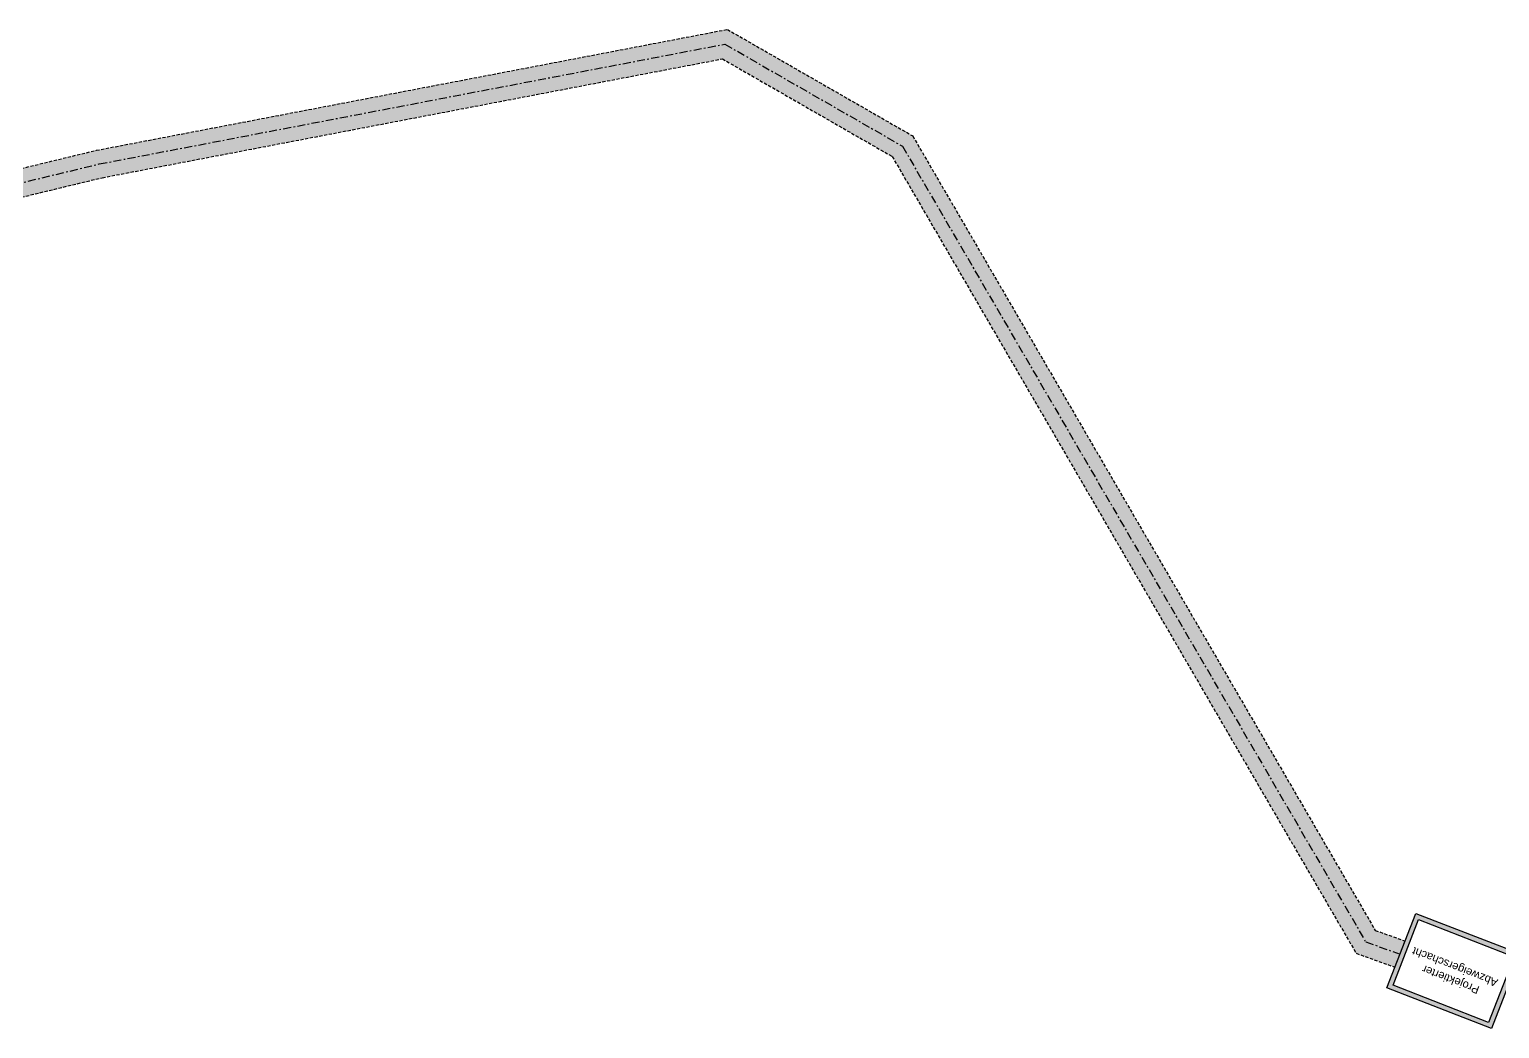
# Model space of a CAD drawing. Header units: metres. Extents: x 2684977 to 2686015, y 1244284 to 1245504.
# Drawn here: x 2685758.8 to 2685850.6, y 1245241.8 to 1245304.2 of the extents above; entities that cross this region are included whole.
import ezdxf
from ezdxf.enums import TextEntityAlignment as Align

# ---------------------------------------------------------------- set-up
doc = ezdxf.new("R2010")
doc.units = ezdxf.units.M
doc.header["$MEASUREMENT"] = 0
doc.linetypes.add('STRICHL_ENG', pattern=[0.3, 0.2, -0.1])
doc.linetypes.add('STRICHPKT_MITTEL', pattern=[0.8, 0.5, -0.15, 0, -0.15])
for name, color, linetype, lineweight, transparency in [('2-Verteilnetz Block', 7, 'Continuous', 0, 0.5), ('2-Verteilnetz Graben aussen', 251, 'STRICHL_ENG', 30, 0.5), ('2-Verteilnetz Graben Schacht Text', 251, 'Continuous', 13, 0.5), ('2-Verteilnetz Rohr Achse', 251, 'STRICHPKT_MITTEL', 30, 0.5), ('2-Verteilnetz Schacht', 251, 'Continuous', 30, 0.5)]:
    doc.layers.add(name, color=color, linetype=linetype, lineweight=lineweight, transparency=transparency)
doc.layers.add('2-Verteilnetz Graben Schraffur Solid', color=7, linetype='Continuous', lineweight=0, true_color=0xe0e0e0, transparency=0.5)
doc.layers.add('2-Verteilnetz Schacht_Schraffur Solid', color=7, linetype='Continuous', lineweight=0, true_color=0xe0e0e0, transparency=0.5)
doc.styles.add('Style-Arial', font='arial.ttf')

# ---------------------------------------------------------------- blocks, each defined once
blk = doc.blocks.new('ColumnText_6')
at = {"layer": '2-Verteilnetz Graben Schacht Text', "style": 'Style-Arial'}
for s, p in [('Abzweigerschacht', (2685850.383, 1245244.39)), ('Projektierter', (2685849.226, 1245243.946))]:
    blk.add_text(s, height=0.5, rotation=158.76027, dxfattribs=at).set_placement(p, align=Align.TOP_LEFT)
blk = doc.blocks.new('Verteilnetz proj')
at = {"layer": '2-Verteilnetz Graben Schraffur Solid'}
blk.add_hatch(color=256, dxfattribs=at).paths.add_polyline_path([(2685844.089, 1245245.639), (2685841.667, 1245246.504), (2685812.686, 1245296.269), (2685802.077, 1245302.367), (2685763.345, 1245294.948), (2685724.749, 1245285.628), (2685671.994, 1245279.602), (2685650.24, 1245255.141), (2685648.981, 1245256.358), (2685671.131, 1245281.264), (2685724.444, 1245287.354), (2685762.974, 1245296.658), (2685802.386, 1245304.208), (2685813.963, 1245297.554), (2685842.857, 1245247.937), (2685844.723, 1245247.27)])
at = {"layer": '2-Verteilnetz Schacht_Schraffur Solid'}
h = blk.add_hatch(color=256, dxfattribs=at)
h.paths.add_polyline_path([(2685850.108, 1245241.802), (2685843.583, 1245244.338), (2685845.394, 1245248.998), (2685851.919, 1245246.462)])
h.paths.add_polyline_path([(2685849.937, 1245242.19), (2685843.971, 1245244.509), (2685845.565, 1245248.61), (2685851.531, 1245246.291)], flags=16)
at = {"layer": '2-Verteilnetz Graben aussen'}
for points in [[(2685648.981, 1245256.358), (2685671.131, 1245281.264), (2685724.444, 1245287.354), (2685762.974, 1245296.658), (2685802.386, 1245304.208), (2685813.963, 1245297.554), (2685842.857, 1245247.937), (2685844.723, 1245247.27)], [(2685650.24, 1245255.141), (2685671.994, 1245279.602), (2685724.749, 1245285.628), (2685763.345, 1245294.948), (2685802.077, 1245302.367), (2685812.686, 1245296.269), (2685841.667, 1245246.504), (2685844.089, 1245245.639)]]:
    blk.add_lwpolyline(points, dxfattribs=at)
at = {"layer": '2-Verteilnetz Rohr Achse'}
blk.add_lwpolyline([(2685649.611, 1245255.749), (2685649.611, 1245255.749), (2685671.562, 1245280.433), (2685724.597, 1245286.491), (2685763.159, 1245295.803), (2685802.232, 1245303.287), (2685813.325, 1245296.911), (2685842.262, 1245247.221), (2685844.406, 1245246.455)], dxfattribs=at)
at = {"layer": '2-Verteilnetz Schacht'}
for points in [[(2685850.108, 1245241.802), (2685843.583, 1245244.338), (2685845.394, 1245248.998), (2685851.919, 1245246.462)], [(2685849.937, 1245242.19), (2685843.971, 1245244.509), (2685845.565, 1245248.61), (2685851.531, 1245246.291)]]:
    blk.add_3dface(points, dxfattribs=at)
at = {"layer": '2-Verteilnetz Graben Schacht Text'}
blk.add_blockref('ColumnText_6', (0, 0), dxfattribs=at)

msp = doc.modelspace()

# ---------------------------------------------------------------- block references
at = {"layer": '2-Verteilnetz Block'}
msp.add_blockref('Verteilnetz proj', (0, 0), dxfattribs=at)

doc.saveas('drawing.dxf')
